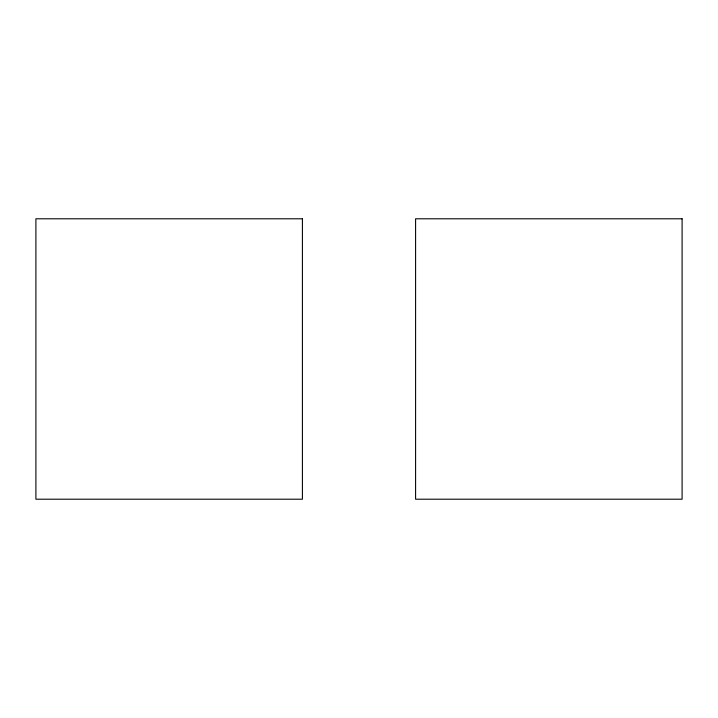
<?xml version="1.0" encoding="UTF-8"?>
<svg xmlns="http://www.w3.org/2000/svg" width="718" height="718" viewBox="0 0 718 718"><rect width="100%" height="100%" fill="white"/><g stroke="black" fill="none" stroke-linecap="round" stroke-linejoin="round"><path stroke-width="1.08" d="M302.413 218.793L35.9 218.793L35.9 499.207L302.413 499.207L302.413 218.793M682.1 218.793L415.587 218.793L415.587 499.207L682.1 499.207L682.1 218.793"/></g></svg>
